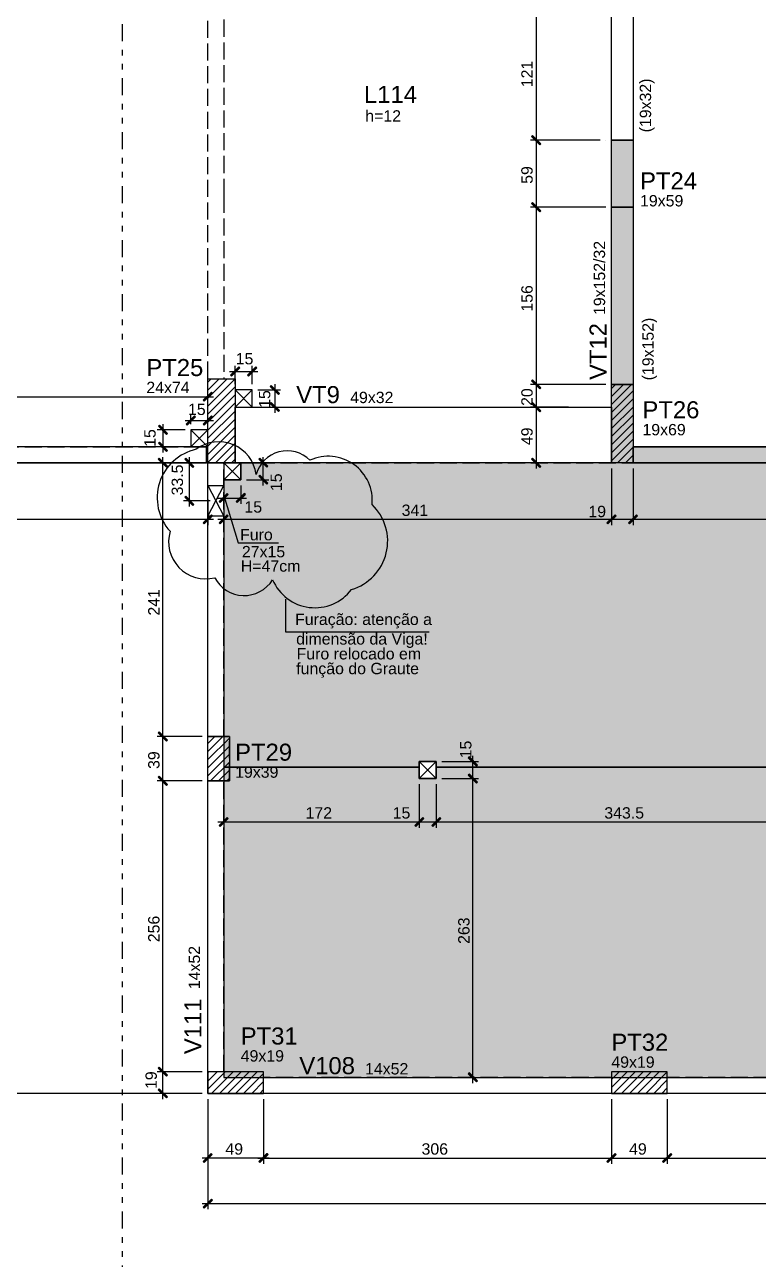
# Model space of a CAD drawing. Extents: x 0 to 119, y 0 to 84.
# Drawn here: x 28.5 to 41.4, y 11.18 to 32.92 of the extents above; entities that cross this region are included whole.
import ezdxf

# ---------------------------------------------------------------- set-up
doc = ezdxf.new("R2010")
doc.units = 0
doc.linetypes.add('ESTILO_TQS_0004', pattern=[1.09, 0.3, -0.15, 0.02, -0.15, 0.02, -0.15, 0.3])
doc.linetypes.add('ESTILO_TQS_0005', pattern=[0.4, 0.3, -0.1])
for name, color, linetype in [('1', 1, 'CONTINUOUS'), ('2', 2, 'CONTINUOUS'), ('20', 241, 'CONTINUOUS'), ('3', 3, 'CONTINUOUS'), ('37', 8, 'CONTINUOUS'), ('4', 4, 'CONTINUOUS'), ('47', 71, 'CONTINUOUS'), ('5', 5, 'CONTINUOUS'), ('50', 171, 'CONTINUOUS')]:
    doc.layers.add(name, color=color, linetype=linetype)
doc.styles.add('TQS_ARIAL', font='arial.ttf')

msp = doc.modelspace()

# ---------------------------------------------------------------- linework, layer by layer
at = {"layer": '1', "linetype": 'CONTINUOUS'}
for p, q in [((37.49268, 33.406398), (37.49268, 30.786398)), ((38.6182, 30.886398), (37.39268, 30.886398)), ((38.6182, 30.886398), (37.39268, 30.886398)), ((37.49268, 30.986398), (37.49268, 29.606398)), ((37.49268, 29.806398), (37.49268, 26.486398)), ((38.170058, 29.706398), (37.39268, 29.706398)), ((38.7182, 29.706398), (37.39268, 29.706398)), ((32.099124, 26.811125), (32.599124, 26.811125)), ((32.199124, 26.587322), (32.199124, 26.911125)), ((32.499124, 26.587322), (32.499124, 26.911125)), ((32.897708, 26.587322), (32.897708, 26.087322)), ((38.170058, 26.586398), (37.39268, 26.586398)), ((38.7182, 26.586398), (37.39268, 26.586398)), ((37.49268, 26.686398), (37.49268, 26.086398)), ((24.7982, 26.369516), (31.8182, 26.369516)), ((31.7182, 26.256344), (31.7182, 26.469516)), ((32.199124, 26.487322), (32.499124, 26.187322)), ((32.199124, 26.187322), (32.499124, 26.487322)), ((32.599124, 26.487322), (32.997708, 26.487322)), ((32.599124, 26.187322), (32.997708, 26.187322)), ((38.063288, 26.186398), (37.39268, 26.186398)), ((38.063288, 26.186398), (37.39268, 26.186398)), ((37.49268, 26.286398), (37.49268, 25.106398)), ((30.929766, 25.886295), (30.929766, 25.386398)), ((31.319124, 25.949941), (31.8182, 25.949941)), ((31.419124, 25.886295), (31.419124, 26.049941)), ((31.7182, 25.886295), (31.7182, 26.049941)), ((31.319124, 25.786295), (30.829766, 25.786295)), ((31.419124, 25.786295), (31.719124, 25.486295)), ((31.419124, 25.486295), (31.719124, 25.786295)), ((31.193229, 25.486398), (30.829766, 25.486398)), ((30.929766, 20.286398), (30.929766, 25.306398)), ((31.392566, 25.306398), (31.392566, 24.436375)), ((32.695258, 24.806398), (32.695258, 25.306398)), ((31.196315, 25.206398), (30.829766, 25.206398)), ((31.6182, 25.206398), (31.292566, 25.206398)), ((31.9982, 24.906398), (32.2982, 25.206398)), ((31.9982, 25.206398), (32.2982, 24.906398)), ((32.3982, 25.206398), (32.795258, 25.206398)), ((38.091272, 25.206398), (37.39268, 25.206398)), ((38.8182, 25.106398), (38.8182, 24.110475)), ((39.1982, 25.106398), (39.1982, 24.110475)), ((39.1982, 25.106398), (39.1982, 24.110475)), ((31.7182, 24.806375), (31.9982, 24.266375)), ((31.7182, 24.266375), (31.9982, 24.806375)), ((32.2982, 24.806398), (32.2982, 24.484768)), ((32.3982, 24.906398), (32.795258, 24.906398)), ((31.7182, 24.559609), (31.7182, 24.110475)), ((31.8982, 24.584768), (32.3982, 24.584768)), ((31.9982, 24.656375), (31.9982, 24.484768)), ((38.8182, 24.702356), (38.8182, 24.110475)), ((31.7582, 24.536375), (31.292566, 24.536375)), ((31.9982, 24.531623), (31.9982, 24.110475)), ((17.3182, 24.210475), (31.8182, 24.210475)), ((31.8982, 24.210475), (38.9182, 24.210475)), ((38.7182, 24.210475), (39.2982, 24.210475)), ((39.0982, 24.210475), (46.0182, 24.210475)), ((30.929766, 19.506398), (30.929766, 20.486398)), ((31.6182, 20.386398), (30.829766, 20.386398)), ((31.6182, 20.386398), (30.829766, 20.386398)), ((36.382286, 19.546398), (36.382286, 20.046398)), ((35.437533, 19.646398), (35.737533, 19.946398)), ((35.437533, 19.946398), (35.737533, 19.646398)), ((35.837533, 19.946398), (36.482286, 19.946398)), ((31.6182, 19.606398), (30.829766, 19.606398)), ((31.5182, 19.606398), (30.829766, 19.606398)), ((30.929766, 14.386398), (30.929766, 19.706398)), ((35.837533, 19.646398), (36.482286, 19.646398)), ((35.837533, 19.646398), (36.482286, 19.646398)), ((36.382286, 14.286398), (36.382286, 19.746398)), ((35.437533, 19.546398), (35.437533, 18.782866)), ((35.437533, 19.546398), (35.437533, 18.782866)), ((35.737533, 19.546398), (35.737533, 18.782866)), ((35.737533, 19.546398), (35.737533, 18.782866)), ((31.8982, 18.882866), (35.537533, 18.882866)), ((31.9982, 18.785093), (31.9982, 18.782866)), ((35.337533, 18.882866), (35.837533, 18.882866)), ((35.637533, 18.882866), (42.7082, 18.882866)), ((30.929766, 14.006398), (30.929766, 14.586398)), ((31.6182, 14.486398), (30.829766, 14.486398)), ((31.6182, 14.486398), (30.829766, 14.486398)), ((35.8582, 14.386398), (36.482286, 14.386398)), ((31.6182, 14.106398), (8.048837, 14.106398)), ((31.6182, 14.106398), (30.829766, 14.106398)), ((31.7182, 14.006398), (31.7182, 12.866997)), ((32.6982, 14.006398), (32.6982, 12.866997)), ((38.8182, 14.006398), (38.8182, 12.866997)), ((38.8182, 14.006398), (38.8182, 12.866997)), ((39.7982, 14.006398), (39.7982, 12.866997)), ((39.7982, 14.006398), (39.7982, 12.866997)), ((32.6982, 13.608983), (32.6982, 12.866997)), ((31.7182, 13.336697), (31.7182, 12.064859)), ((32.7982, 12.966997), (31.6182, 12.966997)), ((32.5982, 12.966997), (38.9182, 12.966997)), ((38.7182, 12.966997), (39.8982, 12.966997)), ((39.6982, 12.966997), (45.7182, 12.966997)), ((31.6182, 12.164859), (53.8982, 12.164859))]:
    msp.add_line(p, q, dxfattribs=at)
at = {"layer": '1', "linetype": 'ESTILO_TQS_0005'}
for points in [[(24.8982, 28.51851), (24.8982, 25.486398), (31.7182, 25.486398), (31.7182, 38.606398), (30.8982, 38.606398), (30.8982, 38.406398), (26.8182, 38.406398), (26.8182, 38.606398), (24.8982, 38.606398), (24.8982, 28.51851)], [(31.9982, 29.906398), (31.9982, 26.686398), (32.1982, 26.686398), (32.1982, 26.186398), (38.8182, 26.186398), (38.8182, 38.506398), (38.4182, 38.506398), (38.4182, 38.606398), (31.9982, 38.606398), (31.9982, 29.906398)], [(39.5982, 38.506398), (39.1982, 38.506398), (39.1982, 25.486398), (45.9182, 25.486398), (45.9182, 38.606398), (41.8982, 38.606398), (41.8982, 38.506398), (41.1182, 38.506398), (41.1182, 38.606398), (39.5982, 38.606398), (39.5982, 38.506398)], [(46.2982, 31.506402), (53.4182, 31.506402), (53.4182, 14.486398), (52.8182, 14.486398), (52.8182, 14.386398), (46.5982, 14.386398), (46.5982, 14.486398), (45.6182, 14.486398), (45.6182, 14.386398), (39.7982, 14.386398), (39.7982, 14.486398), (38.8182, 14.486398), (38.8182, 14.386398), (32.6982, 14.386398), (32.6982, 14.486398), (31.9982, 14.486398), (31.9982, 19.606398), (32.0982, 19.606398), (32.0982, 20.3864), (31.9982, 20.3864), (31.9982, 25.206398), (32.1982, 25.206398), (46.2982, 25.206398), (46.2982, 31.506402)]]:
    msp.add_lwpolyline(points, dxfattribs=at)
at = {"layer": '1', "linetype": 'CONTINUOUS'}
for points in [[(37.413119, 30.948281), (37.556025, 30.805376), (37.573703, 30.823053), (37.430797, 30.965959), (37.413119, 30.948281)], [(37.413119, 30.948281), (37.556025, 30.805376), (37.573703, 30.823053), (37.430797, 30.965959), (37.413119, 30.948281)], [(37.413119, 29.768281), (37.556025, 29.625376), (37.573703, 29.643053), (37.430797, 29.785959), (37.413119, 29.768281)], [(37.413119, 29.768281), (37.556025, 29.625376), (37.573703, 29.643053), (37.430797, 29.785959), (37.413119, 29.768281)], [(32.137241, 26.731564), (32.280146, 26.87447), (32.262469, 26.892147), (32.119563, 26.749242), (32.137241, 26.731564)], [(32.437241, 26.731564), (32.580146, 26.87447), (32.562469, 26.892147), (32.419563, 26.749242), (32.437241, 26.731564)], [(32.818148, 26.549205), (32.961053, 26.406299), (32.978731, 26.423977), (32.835825, 26.566883), (32.818148, 26.549205)], [(37.413119, 26.648281), (37.556025, 26.505376), (37.573703, 26.523053), (37.430797, 26.665959), (37.413119, 26.648281)], [(37.413119, 26.648281), (37.556025, 26.505376), (37.573703, 26.523053), (37.430797, 26.665959), (37.413119, 26.648281)], [(31.656317, 26.289955), (31.799223, 26.432861), (31.781545, 26.450539), (31.638639, 26.307633), (31.656317, 26.289955)], [(32.818148, 26.249205), (32.961053, 26.106299), (32.978731, 26.123977), (32.835825, 26.266883), (32.818148, 26.249205)], [(37.413119, 26.248281), (37.556025, 26.105376), (37.573703, 26.123053), (37.430797, 26.265959), (37.413119, 26.248281)], [(37.413119, 26.248281), (37.556025, 26.105376), (37.573703, 26.123053), (37.430797, 26.265959), (37.413119, 26.248281)], [(30.850206, 25.848178), (30.993111, 25.705273), (31.010789, 25.72295), (30.867884, 25.865856), (30.850206, 25.848178)], [(31.357241, 25.87038), (31.500146, 26.013286), (31.482469, 26.030963), (31.339563, 25.888058), (31.357241, 25.87038)], [(31.656317, 25.87038), (31.799223, 26.013286), (31.781545, 26.030963), (31.638639, 25.888058), (31.656317, 25.87038)], [(30.850206, 25.548281), (30.993111, 25.405376), (31.010789, 25.423053), (30.867884, 25.565959), (30.850206, 25.548281)], [(31.009327, 25.144516), (30.866421, 25.287421), (30.848744, 25.269743), (30.991649, 25.126838), (31.009327, 25.144516)], [(31.313005, 25.268281), (31.455911, 25.125376), (31.473588, 25.143053), (31.330683, 25.285959), (31.313005, 25.268281)], [(32.774818, 25.144516), (32.631913, 25.287421), (32.614235, 25.269743), (32.757141, 25.126838), (32.774818, 25.144516)], [(37.413119, 25.268281), (37.556025, 25.125376), (37.573703, 25.143053), (37.430797, 25.285959), (37.413119, 25.268281)], [(32.774818, 24.844516), (32.631913, 24.987421), (32.614235, 24.969743), (32.757141, 24.826838), (32.774818, 24.844516)], [(31.313005, 24.598258), (31.455911, 24.455352), (31.473588, 24.47303), (31.330683, 24.615936), (31.313005, 24.598258)], [(31.936317, 24.505207), (32.079223, 24.648113), (32.061545, 24.665791), (31.918639, 24.522885), (31.936317, 24.505207)], [(31.9982, 24.631623), (32.253253, 23.797989), (32.963779, 23.797989)], [(32.236317, 24.505207), (32.379223, 24.648113), (32.361545, 24.665791), (32.218639, 24.522885), (32.236317, 24.505207)], [(31.656317, 24.130915), (31.799223, 24.27382), (31.781545, 24.291498), (31.638639, 24.148592), (31.656317, 24.130915)], [(31.936317, 24.130915), (32.079223, 24.27382), (32.061545, 24.291498), (31.918639, 24.148592), (31.936317, 24.130915)], [(38.756317, 24.130915), (38.899223, 24.27382), (38.881545, 24.291498), (38.738639, 24.148592), (38.756317, 24.130915)], [(38.756317, 24.130915), (38.899223, 24.27382), (38.881545, 24.291498), (38.738639, 24.148592), (38.756317, 24.130915)], [(39.136317, 24.130915), (39.279223, 24.27382), (39.261545, 24.291498), (39.118639, 24.148592), (39.136317, 24.130915)], [(39.136317, 24.130915), (39.279223, 24.27382), (39.261545, 24.291498), (39.118639, 24.148592), (39.136317, 24.130915)], [(33.083639, 22.804474), (33.083639, 22.232114), (35.614286, 22.232114)], [(31.009327, 20.324516), (30.866421, 20.467421), (30.848744, 20.449743), (30.991649, 20.306838), (31.009327, 20.324516)], [(31.009327, 20.324516), (30.866421, 20.467421), (30.848744, 20.449743), (30.991649, 20.306838), (31.009327, 20.324516)], [(36.461846, 19.884516), (36.318941, 20.027421), (36.301263, 20.009743), (36.444169, 19.866838), (36.461846, 19.884516)], [(31.009327, 19.544516), (30.866421, 19.687421), (30.848744, 19.669743), (30.991649, 19.526838), (31.009327, 19.544516)], [(31.009327, 19.544516), (30.866421, 19.687421), (30.848744, 19.669743), (30.991649, 19.526838), (31.009327, 19.544516)], [(36.461846, 19.584516), (36.318941, 19.727421), (36.301263, 19.709743), (36.444169, 19.566838), (36.461846, 19.584516)], [(36.461846, 19.584516), (36.318941, 19.727421), (36.301263, 19.709743), (36.444169, 19.566838), (36.461846, 19.584516)], [(31.936317, 18.803306), (32.079223, 18.946211), (32.061545, 18.963889), (31.918639, 18.820983), (31.936317, 18.803306)], [(35.37565, 18.803306), (35.518556, 18.946211), (35.500878, 18.963889), (35.357973, 18.820983), (35.37565, 18.803306)], [(35.37565, 18.803306), (35.518556, 18.946211), (35.500878, 18.963889), (35.357973, 18.820983), (35.37565, 18.803306)], [(35.67565, 18.803306), (35.818556, 18.946211), (35.800878, 18.963889), (35.657973, 18.820983), (35.67565, 18.803306)], [(35.67565, 18.803306), (35.818556, 18.946211), (35.800878, 18.963889), (35.657973, 18.820983), (35.67565, 18.803306)], [(31.009327, 14.424516), (30.866421, 14.567421), (30.848744, 14.549743), (30.991649, 14.406838), (31.009327, 14.424516)], [(31.009327, 14.424516), (30.866421, 14.567421), (30.848744, 14.549743), (30.991649, 14.406838), (31.009327, 14.424516)], [(36.461846, 14.324516), (36.318941, 14.467421), (36.301263, 14.449743), (36.444169, 14.306838), (36.461846, 14.324516)], [(31.009327, 14.044516), (30.866421, 14.187421), (30.848744, 14.169743), (30.991649, 14.026838), (31.009327, 14.044516)], [(31.780083, 13.046557), (31.637177, 12.903652), (31.654855, 12.885974), (31.797761, 13.028879), (31.780083, 13.046557)], [(32.760083, 13.046557), (32.617177, 12.903652), (32.634855, 12.885974), (32.777761, 13.028879), (32.760083, 13.046557)], [(32.636317, 12.887436), (32.779223, 13.030342), (32.761545, 13.048019), (32.618639, 12.905114), (32.636317, 12.887436)], [(38.756317, 12.887436), (38.899223, 13.030342), (38.881545, 13.048019), (38.738639, 12.905114), (38.756317, 12.887436)], [(38.756317, 12.887436), (38.899223, 13.030342), (38.881545, 13.048019), (38.738639, 12.905114), (38.756317, 12.887436)], [(39.736317, 12.887436), (39.879223, 13.030342), (39.861545, 13.048019), (39.718639, 12.905114), (39.736317, 12.887436)], [(39.736317, 12.887436), (39.879223, 13.030342), (39.861545, 13.048019), (39.718639, 12.905114), (39.736317, 12.887436)], [(31.656317, 12.085299), (31.799223, 12.228204), (31.781545, 12.245882), (31.638639, 12.102976), (31.656317, 12.085299)]]:
    msp.add_lwpolyline(points, dxfattribs=at)
for points in [[(37.413119, 30.948281), (37.573703, 30.823053), (37.430797, 30.965959)], [(37.413119, 30.948281), (37.430797, 30.965959), (37.413119, 30.948281)], [(37.413119, 30.948281), (37.573703, 30.823053), (37.430797, 30.965959)], [(37.413119, 30.948281), (37.430797, 30.965959), (37.413119, 30.948281)], [(37.413119, 30.948281), (37.556025, 30.805376), (37.573703, 30.823053)], [(37.413119, 30.948281), (37.556025, 30.805376), (37.573703, 30.823053)], [(37.413119, 29.768281), (37.573703, 29.643053), (37.430797, 29.785959)], [(37.413119, 29.768281), (37.430797, 29.785959), (37.413119, 29.768281)], [(37.413119, 29.768281), (37.573703, 29.643053), (37.430797, 29.785959)], [(37.413119, 29.768281), (37.430797, 29.785959), (37.413119, 29.768281)], [(37.413119, 29.768281), (37.556025, 29.625376), (37.573703, 29.643053)], [(37.413119, 29.768281), (37.556025, 29.625376), (37.573703, 29.643053)], [(32.137241, 26.731564), (32.262469, 26.892147), (32.119563, 26.749242)], [(32.137241, 26.731564), (32.119563, 26.749242), (32.137241, 26.731564)], [(32.137241, 26.731564), (32.280146, 26.87447), (32.262469, 26.892147)], [(32.437241, 26.731564), (32.562469, 26.892147), (32.419563, 26.749242)], [(32.437241, 26.731564), (32.419563, 26.749242), (32.437241, 26.731564)], [(32.437241, 26.731564), (32.580146, 26.87447), (32.562469, 26.892147)], [(32.818148, 26.549205), (32.978731, 26.423977), (32.835825, 26.566883)], [(32.818148, 26.549205), (32.835825, 26.566883), (32.818148, 26.549205)], [(32.818148, 26.549205), (32.961053, 26.406299), (32.978731, 26.423977)], [(37.413119, 26.648281), (37.573703, 26.523053), (37.430797, 26.665959)], [(37.413119, 26.648281), (37.430797, 26.665959), (37.413119, 26.648281)], [(37.413119, 26.648281), (37.573703, 26.523053), (37.430797, 26.665959)], [(37.413119, 26.648281), (37.430797, 26.665959), (37.413119, 26.648281)], [(37.413119, 26.648281), (37.556025, 26.505376), (37.573703, 26.523053)], [(37.413119, 26.648281), (37.556025, 26.505376), (37.573703, 26.523053)], [(31.656317, 26.289955), (31.781545, 26.450539), (31.638639, 26.307633)], [(31.656317, 26.289955), (31.638639, 26.307633), (31.656317, 26.289955)], [(31.656317, 26.289955), (31.799223, 26.432861), (31.781545, 26.450539)], [(32.818148, 26.249205), (32.978731, 26.123977), (32.835825, 26.266883)], [(32.818148, 26.249205), (32.835825, 26.266883), (32.818148, 26.249205)], [(32.818148, 26.249205), (32.961053, 26.106299), (32.978731, 26.123977)], [(37.413119, 26.248281), (37.573703, 26.123053), (37.430797, 26.265959)], [(37.413119, 26.248281), (37.430797, 26.265959), (37.413119, 26.248281)], [(37.413119, 26.248281), (37.573703, 26.123053), (37.430797, 26.265959)], [(37.413119, 26.248281), (37.430797, 26.265959), (37.413119, 26.248281)], [(37.413119, 26.248281), (37.556025, 26.105376), (37.573703, 26.123053)], [(37.413119, 26.248281), (37.556025, 26.105376), (37.573703, 26.123053)], [(30.850206, 25.848178), (31.010789, 25.72295), (30.867884, 25.865856)], [(30.850206, 25.848178), (30.867884, 25.865856), (30.850206, 25.848178)], [(31.357241, 25.87038), (31.482469, 26.030963), (31.339563, 25.888058)], [(31.357241, 25.87038), (31.339563, 25.888058), (31.357241, 25.87038)], [(31.357241, 25.87038), (31.500146, 26.013286), (31.482469, 26.030963)], [(31.656317, 25.87038), (31.781545, 26.030963), (31.638639, 25.888058)], [(31.656317, 25.87038), (31.638639, 25.888058), (31.656317, 25.87038)], [(31.656317, 25.87038), (31.799223, 26.013286), (31.781545, 26.030963)], [(30.850206, 25.848178), (30.993111, 25.705273), (31.010789, 25.72295)], [(30.850206, 25.548281), (31.010789, 25.423053), (30.867884, 25.565959)], [(30.850206, 25.548281), (30.867884, 25.565959), (30.850206, 25.548281)], [(30.850206, 25.548281), (30.993111, 25.405376), (31.010789, 25.423053)], [(31.009327, 25.144516), (30.866421, 25.287421), (30.848744, 25.269743)], [(31.009327, 25.144516), (30.848744, 25.269743), (30.991649, 25.126838)], [(31.313005, 25.268281), (31.473588, 25.143053), (31.330683, 25.285959)], [(31.313005, 25.268281), (31.330683, 25.285959), (31.313005, 25.268281)], [(31.313005, 25.268281), (31.455911, 25.125376), (31.473588, 25.143053)], [(32.774818, 25.144516), (32.631913, 25.287421), (32.614235, 25.269743)], [(32.774818, 25.144516), (32.614235, 25.269743), (32.757141, 25.126838)], [(37.413119, 25.268281), (37.573703, 25.143053), (37.430797, 25.285959)], [(37.413119, 25.268281), (37.430797, 25.285959), (37.413119, 25.268281)], [(37.413119, 25.268281), (37.556025, 25.125376), (37.573703, 25.143053)], [(31.009327, 25.144516), (30.991649, 25.126838), (31.009327, 25.144516)], [(32.774818, 25.144516), (32.757141, 25.126838), (32.774818, 25.144516)], [(32.774818, 24.844516), (32.631913, 24.987421), (32.614235, 24.969743)], [(32.774818, 24.844516), (32.614235, 24.969743), (32.757141, 24.826838)], [(32.774818, 24.844516), (32.757141, 24.826838), (32.774818, 24.844516)], [(31.313005, 24.598258), (31.473588, 24.47303), (31.330683, 24.615936)], [(31.313005, 24.598258), (31.330683, 24.615936), (31.313005, 24.598258)], [(31.313005, 24.598258), (31.455911, 24.455352), (31.473588, 24.47303)], [(31.936317, 24.505207), (32.061545, 24.665791), (31.918639, 24.522885)], [(31.936317, 24.505207), (32.079223, 24.648113), (32.061545, 24.665791)], [(32.236317, 24.505207), (32.361545, 24.665791), (32.218639, 24.522885)], [(32.236317, 24.505207), (32.379223, 24.648113), (32.361545, 24.665791)], [(31.936317, 24.505207), (31.918639, 24.522885), (31.936317, 24.505207)], [(32.236317, 24.505207), (32.218639, 24.522885), (32.236317, 24.505207)], [(31.656317, 24.130915), (31.781545, 24.291498), (31.638639, 24.148592)], [(31.656317, 24.130915), (31.638639, 24.148592), (31.656317, 24.130915)], [(31.656317, 24.130915), (31.799223, 24.27382), (31.781545, 24.291498)], [(31.936317, 24.130915), (32.061545, 24.291498), (31.918639, 24.148592)], [(31.936317, 24.130915), (31.918639, 24.148592), (31.936317, 24.130915)], [(31.936317, 24.130915), (32.079223, 24.27382), (32.061545, 24.291498)], [(38.756317, 24.130915), (38.881545, 24.291498), (38.738639, 24.148592)], [(38.756317, 24.130915), (38.881545, 24.291498), (38.738639, 24.148592)], [(38.756317, 24.130915), (38.738639, 24.148592), (38.756317, 24.130915)], [(38.756317, 24.130915), (38.738639, 24.148592), (38.756317, 24.130915)], [(38.756317, 24.130915), (38.899223, 24.27382), (38.881545, 24.291498)], [(38.756317, 24.130915), (38.899223, 24.27382), (38.881545, 24.291498)], [(39.136317, 24.130915), (39.261545, 24.291498), (39.118639, 24.148592)], [(39.136317, 24.130915), (39.261545, 24.291498), (39.118639, 24.148592)], [(39.136317, 24.130915), (39.118639, 24.148592), (39.136317, 24.130915)], [(39.136317, 24.130915), (39.118639, 24.148592), (39.136317, 24.130915)], [(39.136317, 24.130915), (39.279223, 24.27382), (39.261545, 24.291498)], [(39.136317, 24.130915), (39.279223, 24.27382), (39.261545, 24.291498)], [(31.009327, 20.324516), (30.866421, 20.467421), (30.848744, 20.449743)], [(31.009327, 20.324516), (30.866421, 20.467421), (30.848744, 20.449743)], [(31.009327, 20.324516), (30.848744, 20.449743), (30.991649, 20.306838)], [(31.009327, 20.324516), (30.848744, 20.449743), (30.991649, 20.306838)], [(31.009327, 20.324516), (30.991649, 20.306838), (31.009327, 20.324516)], [(31.009327, 20.324516), (30.991649, 20.306838), (31.009327, 20.324516)], [(36.461846, 19.884516), (36.318941, 20.027421), (36.301263, 20.009743)], [(36.461846, 19.884516), (36.301263, 20.009743), (36.444169, 19.866838)], [(36.461846, 19.884516), (36.444169, 19.866838), (36.461846, 19.884516)], [(31.009327, 19.544516), (30.866421, 19.687421), (30.848744, 19.669743)], [(31.009327, 19.544516), (30.866421, 19.687421), (30.848744, 19.669743)], [(31.009327, 19.544516), (30.848744, 19.669743), (30.991649, 19.526838)], [(31.009327, 19.544516), (30.848744, 19.669743), (30.991649, 19.526838)], [(36.461846, 19.584516), (36.318941, 19.727421), (36.301263, 19.709743)], [(36.461846, 19.584516), (36.318941, 19.727421), (36.301263, 19.709743)], [(36.461846, 19.584516), (36.301263, 19.709743), (36.444169, 19.566838)], [(36.461846, 19.584516), (36.301263, 19.709743), (36.444169, 19.566838)], [(36.461846, 19.584516), (36.444169, 19.566838), (36.461846, 19.584516)], [(36.461846, 19.584516), (36.444169, 19.566838), (36.461846, 19.584516)], [(31.009327, 19.544516), (30.991649, 19.526838), (31.009327, 19.544516)], [(31.009327, 19.544516), (30.991649, 19.526838), (31.009327, 19.544516)], [(31.936317, 18.803306), (32.061545, 18.963889), (31.918639, 18.820983)], [(31.936317, 18.803306), (32.079223, 18.946211), (32.061545, 18.963889)], [(35.37565, 18.803306), (35.500878, 18.963889), (35.357973, 18.820983)], [(35.37565, 18.803306), (35.500878, 18.963889), (35.357973, 18.820983)], [(35.37565, 18.803306), (35.518556, 18.946211), (35.500878, 18.963889)], [(35.37565, 18.803306), (35.518556, 18.946211), (35.500878, 18.963889)], [(35.67565, 18.803306), (35.800878, 18.963889), (35.657973, 18.820983)], [(35.67565, 18.803306), (35.800878, 18.963889), (35.657973, 18.820983)], [(35.67565, 18.803306), (35.818556, 18.946211), (35.800878, 18.963889)], [(35.67565, 18.803306), (35.818556, 18.946211), (35.800878, 18.963889)], [(31.936317, 18.803306), (31.918639, 18.820983), (31.936317, 18.803306)], [(35.37565, 18.803306), (35.357973, 18.820983), (35.37565, 18.803306)], [(35.37565, 18.803306), (35.357973, 18.820983), (35.37565, 18.803306)], [(35.67565, 18.803306), (35.657973, 18.820983), (35.67565, 18.803306)], [(35.67565, 18.803306), (35.657973, 18.820983), (35.67565, 18.803306)], [(31.009327, 14.424516), (30.866421, 14.567421), (30.848744, 14.549743)], [(31.009327, 14.424516), (30.866421, 14.567421), (30.848744, 14.549743)], [(31.009327, 14.424516), (30.848744, 14.549743), (30.991649, 14.406838)], [(31.009327, 14.424516), (30.848744, 14.549743), (30.991649, 14.406838)], [(31.009327, 14.424516), (30.991649, 14.406838), (31.009327, 14.424516)], [(31.009327, 14.424516), (30.991649, 14.406838), (31.009327, 14.424516)], [(36.461846, 14.324516), (36.318941, 14.467421), (36.301263, 14.449743)], [(36.461846, 14.324516), (36.301263, 14.449743), (36.444169, 14.306838)], [(31.009327, 14.044516), (30.866421, 14.187421), (30.848744, 14.169743)], [(31.009327, 14.044516), (30.848744, 14.169743), (30.991649, 14.026838)], [(36.461846, 14.324516), (36.444169, 14.306838), (36.461846, 14.324516)], [(31.009327, 14.044516), (30.991649, 14.026838), (31.009327, 14.044516)], [(31.780083, 13.046557), (31.637177, 12.903652), (31.654855, 12.885974)], [(31.780083, 13.046557), (31.654855, 12.885974), (31.797761, 13.028879)], [(31.780083, 13.046557), (31.797761, 13.028879), (31.780083, 13.046557)], [(32.760083, 13.046557), (32.617177, 12.903652), (32.634855, 12.885974)], [(32.636317, 12.887436), (32.761545, 13.048019), (32.618639, 12.905114)], [(32.760083, 13.046557), (32.634855, 12.885974), (32.777761, 13.028879)], [(32.636317, 12.887436), (32.779223, 13.030342), (32.761545, 13.048019)], [(32.760083, 13.046557), (32.777761, 13.028879), (32.760083, 13.046557)], [(38.756317, 12.887436), (38.881545, 13.048019), (38.738639, 12.905114)], [(38.756317, 12.887436), (38.881545, 13.048019), (38.738639, 12.905114)], [(38.756317, 12.887436), (38.899223, 13.030342), (38.881545, 13.048019)], [(38.756317, 12.887436), (38.899223, 13.030342), (38.881545, 13.048019)], [(39.736317, 12.887436), (39.861545, 13.048019), (39.718639, 12.905114)], [(39.736317, 12.887436), (39.861545, 13.048019), (39.718639, 12.905114)], [(39.736317, 12.887436), (39.879223, 13.030342), (39.861545, 13.048019)], [(39.736317, 12.887436), (39.879223, 13.030342), (39.861545, 13.048019)], [(32.636317, 12.887436), (32.618639, 12.905114), (32.636317, 12.887436)], [(38.756317, 12.887436), (38.738639, 12.905114), (38.756317, 12.887436)], [(38.756317, 12.887436), (38.738639, 12.905114), (38.756317, 12.887436)], [(39.736317, 12.887436), (39.718639, 12.905114), (39.736317, 12.887436)], [(39.736317, 12.887436), (39.718639, 12.905114), (39.736317, 12.887436)], [(31.656317, 12.085299), (31.781545, 12.245882), (31.638639, 12.102976)], [(31.656317, 12.085299), (31.799223, 12.228204), (31.781545, 12.245882)], [(31.656317, 12.085299), (31.638639, 12.102976), (31.656317, 12.085299)]]:
    msp.add_solid(points, dxfattribs=at)
at = {"layer": '2', "linetype": 'ESTILO_TQS_0004'}
msp.add_line((30.2182, 8.876), (30.2182, 79.172734), dxfattribs=at)
at = {"layer": '2', "linetype": 'CONTINUOUS'}
for p, q in [((38.7182, 30.886398), (38.7182, 30.886398)), ((38.7182, 30.886398), (38.7182, 30.886398)), ((38.270058, 29.706398), (38.270058, 29.706398)), ((38.8182, 29.706398), (38.8182, 29.706398)), ((31.7182, 26.344188), (32.06041, 26.686398)), ((31.7182, 26.48561), (31.918989, 26.686398)), ((31.7182, 26.627031), (31.777567, 26.686398)), ((31.7182, 26.202767), (32.1982, 26.682767)), ((31.7182, 26.061346), (32.1982, 26.541346)), ((38.270058, 26.586398), (38.270058, 26.586398)), ((38.8182, 26.231699), (39.172899, 26.586398)), ((38.8182, 26.373121), (39.031478, 26.586398)), ((38.8182, 26.514542), (38.890056, 26.586398)), ((38.8182, 26.586398), (38.8182, 26.586398)), ((31.7182, 25.919924), (32.1982, 26.399924)), ((32.199124, 26.487322), (32.199124, 26.487322)), ((32.499124, 26.487322), (32.499124, 26.487322)), ((32.499124, 26.487322), (32.499124, 26.487322)), ((38.8182, 26.090278), (39.1982, 26.470278)), ((38.8182, 25.948857), (39.1982, 26.328857)), ((31.7182, 25.778503), (32.1982, 26.258503)), ((31.7182, 26.156344), (31.7182, 26.156344)), ((31.7182, 25.637082), (32.1982, 26.117082)), ((32.499124, 26.187322), (32.499124, 26.187322)), ((38.163288, 26.186398), (38.163288, 26.186398)), ((38.163288, 26.186398), (38.163288, 26.186398)), ((38.8182, 25.807435), (39.1982, 26.187435)), ((31.7182, 25.49566), (32.1982, 25.97566)), ((38.8182, 25.666014), (39.1982, 26.046014)), ((38.8182, 25.524593), (39.1982, 25.904593)), ((31.419124, 25.786295), (31.419124, 25.786295)), ((31.419124, 25.786295), (31.419124, 25.786295)), ((31.7182, 25.354239), (32.1982, 25.834239)), ((31.7182, 25.786295), (31.7182, 25.786295)), ((31.7182, 25.212818), (32.1982, 25.692818)), ((38.8182, 25.383171), (39.1982, 25.763171)), ((31.293229, 25.486398), (31.293229, 25.486398)), ((31.853202, 25.206398), (32.1982, 25.551396)), ((38.8182, 25.24175), (39.1982, 25.62175)), ((38.92427, 25.206398), (39.1982, 25.480328)), ((31.994624, 25.206398), (32.1982, 25.409975)), ((32.136045, 25.206398), (32.1982, 25.268554)), ((39.065691, 25.206398), (39.1982, 25.338907)), ((31.296315, 25.206398), (31.296315, 25.206398)), ((31.7182, 25.206398), (31.7182, 25.206398)), ((32.2982, 25.206398), (32.2982, 25.206398)), ((38.191272, 25.206398), (38.191272, 25.206398)), ((38.8182, 25.206398), (38.8182, 25.206398)), ((39.1982, 25.206398), (39.1982, 25.206398)), ((39.1982, 25.206398), (39.1982, 25.206398)), ((32.2982, 24.906398), (32.2982, 24.906398)), ((32.2982, 24.906398), (32.2982, 24.906398)), ((38.8182, 24.802356), (38.8182, 24.802356)), ((31.7182, 24.659609), (31.7182, 24.659609)), ((31.9982, 24.756375), (31.9982, 24.756375)), ((31.9982, 24.631623), (31.9982, 24.631623)), ((31.8582, 24.536375), (31.8582, 24.536375)), ((31.7182, 20.121866), (31.982731, 20.3864)), ((31.7182, 20.263288), (31.84131, 20.386399)), ((31.7182, 20.386398), (31.7182, 20.386398)), ((31.7182, 20.386398), (31.7182, 20.386398)), ((31.7182, 19.980444), (32.0982, 20.360447)), ((31.7182, 19.839022), (32.0982, 20.219025)), ((31.7182, 19.6976), (32.0982, 20.077604)), ((31.76842, 19.606398), (32.0982, 19.936182)), ((31.90984, 19.606398), (32.0982, 19.79476)), ((35.737533, 19.946398), (35.737533, 19.946398)), ((31.6182, 19.606398), (31.6182, 19.606398)), ((31.7182, 19.606398), (31.7182, 19.606398)), ((32.051261, 19.606398), (32.0982, 19.653338)), ((35.437533, 19.646398), (35.437533, 19.646398)), ((35.437533, 19.646398), (35.437533, 19.646398)), ((35.737533, 19.646398), (35.737533, 19.646398)), ((35.737533, 19.646398), (35.737533, 19.646398)), ((35.737533, 19.646398), (35.737533, 19.646398)), ((35.737533, 19.646398), (35.737533, 19.646398)), ((31.9982, 18.885093), (31.9982, 18.885093)), ((31.7182, 14.181952), (32.022647, 14.486398)), ((31.7182, 14.323373), (31.881225, 14.486398)), ((31.7182, 14.464795), (31.739804, 14.486398)), ((31.7182, 14.486398), (31.7182, 14.486398)), ((31.7182, 14.486398), (31.7182, 14.486398)), ((31.784068, 14.106398), (32.164068, 14.486398)), ((31.925489, 14.106398), (32.305489, 14.486398)), ((32.066911, 14.106398), (32.446911, 14.486398)), ((32.208332, 14.106398), (32.588332, 14.486398)), ((32.349753, 14.106398), (32.6982, 14.454845)), ((35.7582, 14.386398), (35.7582, 14.386398)), ((38.8182, 14.210884), (39.093714, 14.486398)), ((38.8182, 14.352305), (38.952293, 14.486398)), ((38.855136, 14.106398), (39.235136, 14.486398)), ((38.996557, 14.106398), (39.376557, 14.486398)), ((39.137978, 14.106398), (39.517978, 14.486398)), ((39.2794, 14.106398), (39.6594, 14.486398)), ((39.420821, 14.106398), (39.7982, 14.483777)), ((32.491175, 14.106398), (32.6982, 14.313424)), ((32.632596, 14.106398), (32.6982, 14.172002)), ((39.562243, 14.106398), (39.7982, 14.342356)), ((39.703664, 14.106398), (39.7982, 14.200935)), ((31.7182, 14.106398), (31.7182, 14.106398)), ((31.7182, 14.106398), (31.7182, 14.106398)), ((31.7182, 14.106398), (31.7182, 14.106398)), ((32.6982, 14.106398), (32.6982, 14.106398)), ((38.8182, 14.106398), (38.8182, 14.106398)), ((38.8182, 14.106398), (38.8182, 14.106398)), ((39.7982, 14.106398), (39.7982, 14.106398)), ((39.7982, 14.106398), (39.7982, 14.106398)), ((32.6982, 13.708983), (32.6982, 13.708983)), ((31.7182, 13.436697), (31.7182, 13.436697))]:
    msp.add_line(p, q, dxfattribs=at)
at = {"layer": '20', "linetype": 'CONTINUOUS'}
msp.add_lwpolyline([(38.8182, 29.706398), (39.1982, 29.706398), (39.1982, 25.206398), (38.8182, 25.206398), (38.8182, 29.706398)], dxfattribs=at)
for points in [[(38.8182, 29.706398), (39.1982, 29.706398), (39.1982, 25.206398)], [(38.8182, 29.706398), (39.1982, 25.206398), (38.8182, 25.206398)], [(38.8182, 29.706398), (38.8182, 25.206398), (38.8182, 29.706398)]]:
    msp.add_solid(points, dxfattribs=at)
at = {"layer": '3', "linetype": 'CONTINUOUS'}
for points in [[(9.7182, 57.586398), (17.4182, 57.586398), (17.4182, 63.986402), (46.0182, 63.986402), (46.0182, 65.986398), (53.7982, 65.986398), (53.7982, 14.106398), (31.7182, 14.106398), (31.7182, 25.206398), (17.4182, 25.206398), (17.4182, 31.606402), (9.7182, 31.606402), (9.7182, 42.186402), (17.4182, 42.186402), (17.4182, 47.006398), (9.7182, 47.006398), (9.7182, 57.586398)], [(32.199124, 26.187322), (32.499124, 26.187322), (32.499124, 26.487322), (32.199124, 26.487322), (32.199124, 26.187322)], [(31.419124, 25.486295), (31.719124, 25.486295), (31.719124, 25.786295), (31.419124, 25.786295), (31.419124, 25.486295)], [(31.9982, 24.906398), (32.2982, 24.906398), (32.2982, 25.206398), (31.9982, 25.206398), (31.9982, 24.906398)], [(31.7182, 24.806375), (31.9982, 24.806375), (31.9982, 24.266375), (31.7182, 24.266375), (31.7182, 24.806375)], [(35.437533, 19.646398), (35.737533, 19.646398), (35.737533, 19.946398), (35.437533, 19.946398), (35.437533, 19.646398)], [(35.437533, 19.646398), (35.737533, 19.646398), (35.737533, 19.946398), (35.437533, 19.946398), (35.437533, 19.646398)]]:
    msp.add_lwpolyline(points, dxfattribs=at)
for centre, radius, start, end in [((31.702177, 24.58896), 0.873671, 102.241742, 222.241742), ((31.914388, 24.917408), 0.658769, 7.109519, 127.109519), ((33.114598, 24.851283), 0.566103, 44.88052, 164.88052), ((33.836242, 24.54446), 0.775606, 354.408788, 114.408788), ((33.996054, 23.826884), 0.887043, 286.365975, 46.365975), ((31.684516, 23.818455), 0.655253, 163.767113, 283.767113), ((32.360202, 23.457818), 0.58839, 207.951344, 327.951344), ((33.60148, 23.461104), 0.806808, 203.020325, 323.020325)]:
    msp.add_arc(centre, radius, start, end, dxfattribs=at)
at = {"layer": '37', "linetype": 'CONTINUOUS'}
for points in [[(38.8182, 30.886398), (39.1982, 30.886398), (39.1982, 29.706398)], [(38.8182, 30.886398), (39.1982, 29.706398), (38.8182, 29.706398)], [(38.8182, 30.886398), (38.8182, 29.706398), (38.8182, 30.886398)]]:
    msp.add_solid(points, dxfattribs=at)
at = {"layer": '4', "linetype": 'CONTINUOUS'}
for points in [[(38.8182, 33.306398), (39.1982, 33.306398), (39.1982, 30.886398), (38.8182, 30.886398), (38.8182, 33.306398)], [(38.8182, 29.706398), (39.1982, 29.706398), (39.1982, 26.586398), (38.8182, 26.586398), (38.8182, 29.706398)], [(32.1982, 26.186398), (38.8182, 26.186398), (38.8182, 25.206398), (32.1982, 25.206398), (32.1982, 26.186398)], [(17.4182, 25.206398), (31.6982, 25.206398), (31.6982, 25.486398), (17.4182, 25.486398), (17.4182, 25.206398)], [(39.1982, 25.486398), (45.9182, 25.486398), (45.9182, 25.206398), (39.1982, 25.206398), (39.1982, 25.486398)], [(32.0982, 20.3864), (31.7182, 20.3864), (31.7182, 25.206398), (31.9982, 25.206398), (31.9982, 20.3864)], [(31.9982, 14.486398), (31.7182, 14.486398), (31.7182, 19.606398), (31.9982, 19.606398), (31.9982, 14.486398)], [(32.6982, 14.386398), (38.8182, 14.386398), (38.8182, 14.106398), (32.6982, 14.106398), (32.6982, 14.486398)], [(39.7982, 14.386398), (45.6182, 14.386398), (45.6182, 14.106398), (39.7982, 14.106398), (39.7982, 14.386398)]]:
    msp.add_lwpolyline(points, dxfattribs=at)
at = {"layer": '47', "linetype": 'CONTINUOUS'}
for points in [[(32.2982, 25.206398), (32.2982, 24.906398), (31.9982, 24.906398), (31.9982, 20.3864), (31.9982, 19.850348), (35.437533, 19.850348), (35.437533, 19.946398), (35.737533, 19.946398), (35.737533, 19.850348), (42.6082, 19.850348), (42.6082, 19.946398), (42.9082, 19.946398), (42.9082, 19.850348), (49.778866, 19.850348), (49.778866, 19.946398), (50.078866, 19.946398), (50.078866, 19.850348), (53.4182, 19.850348), (53.4182, 25.206398), (32.3482, 25.206398)], [(31.9982, 19.850348), (31.9982, 19.606398), (31.9982, 14.486398), (31.9982, 14.386398), (38.8182, 14.386398), (39.7982, 14.386398), (45.6182, 14.386398), (46.5982, 14.386398), (53.4182, 14.386398), (53.4182, 14.486398), (53.4182, 19.850348), (50.078866, 19.850348), (50.078866, 19.646398), (49.778866, 19.646398), (49.778866, 19.850348), (42.9082, 19.850348), (42.9082, 19.646398), (42.6082, 19.646398), (42.6082, 19.850348), (35.737533, 19.850348), (35.737533, 19.646398), (35.437533, 19.646398), (35.437533, 19.850348), (31.9982, 19.850348)]]:
    msp.add_lwpolyline(points, dxfattribs=at)
for points in [[(53.4182, 25.206398), (32.2982, 25.206398), (32.2982, 24.906398)], [(53.4182, 25.206398), (32.2982, 24.906398), (35.437533, 19.946398)], [(53.4182, 25.206398), (35.437533, 19.946398), (35.737533, 19.946398)], [(53.4182, 25.206398), (35.737533, 19.946398), (42.6082, 19.946398)], [(35.437533, 19.850348), (32.2982, 24.906398), (31.9982, 24.906398)], [(35.437533, 19.850348), (31.9982, 24.906398), (31.9982, 20.3864)], [(35.437533, 19.850348), (35.437533, 19.946398), (32.2982, 24.906398)], [(35.437533, 19.850348), (31.9982, 20.3864), (31.9982, 19.850348)], [(35.437533, 19.646398), (35.437533, 19.850348), (31.9982, 19.606398)], [(31.9982, 19.606398), (35.437533, 19.850348), (31.9982, 19.850348)], [(35.737533, 19.946398), (35.737533, 19.850348), (42.6082, 19.850348)], [(35.737533, 19.946398), (42.6082, 19.850348), (42.6082, 19.946398)], [(35.737533, 19.850348), (35.737533, 19.646398), (38.8182, 14.386398)], [(35.737533, 19.850348), (38.8182, 14.386398), (42.6082, 19.850348)], [(42.6082, 19.850348), (38.8182, 14.386398), (39.7982, 14.386398)], [(42.6082, 19.850348), (39.7982, 14.386398), (42.6082, 19.646398)], [(38.8182, 14.386398), (35.437533, 19.646398), (31.9982, 19.606398)], [(38.8182, 14.386398), (31.9982, 19.606398), (31.9982, 14.486398)], [(35.737533, 19.646398), (35.437533, 19.646398), (38.8182, 14.386398)], [(42.6082, 19.646398), (39.7982, 14.386398), (45.6182, 14.386398)], [(31.9982, 14.386398), (38.8182, 14.386398), (31.9982, 14.486398)]]:
    msp.add_solid(points, dxfattribs=at)
at = {"layer": '5', "linetype": 'CONTINUOUS'}
for points in [[(38.8182, 30.886398), (39.1982, 30.886398), (39.1982, 29.706398), (38.8182, 29.706398), (38.8182, 30.886398)], [(31.7182, 26.686398), (32.1982, 26.686398), (32.1982, 25.206398), (31.7182, 25.206398), (31.7182, 26.686398)], [(38.8182, 26.586398), (39.1982, 26.586398), (39.1982, 25.206398), (38.8182, 25.206398), (38.8182, 26.586398)], [(31.7182, 20.386398), (32.0982, 20.3864), (32.0982, 19.606398), (31.7182, 19.606398), (31.7182, 20.386398)], [(31.7182, 14.106398), (32.6982, 14.106398), (32.6982, 14.486398), (31.7182, 14.486398), (31.7182, 14.106398)], [(38.8182, 14.106398), (39.7982, 14.106398), (39.7982, 14.486398), (38.8182, 14.486398), (38.8182, 14.106398)]]:
    msp.add_lwpolyline(points, dxfattribs=at)
at = {"layer": '50', "linetype": 'CONTINUOUS'}
msp.add_lwpolyline([(39.1982, 25.486398), (39.1982, 25.206398), (45.9182, 25.206398), (45.9182, 25.486398), (39.1982, 25.486398)], dxfattribs=at)
for points in [[(39.1982, 25.486398), (39.1982, 25.206398), (45.9182, 25.206398)], [(39.1982, 25.486398), (45.9182, 25.206398), (45.9182, 25.486398)], [(39.1982, 25.486398), (45.9182, 25.486398), (39.1982, 25.486398)]]:
    msp.add_solid(points, dxfattribs=at)

# ---------------------------------------------------------------- texts
at = {"layer": '2', "linetype": 'CONTINUOUS', "style": 'TQS_ARIAL'}
for s, rotation, p in [('121', 90, (37.43268, 31.816398)), ('(19x32)', -270, (39.51626, 31.022368)), ('59', 90, (37.43268, 30.116398)), ('19x152/32', -270, (38.707099, 27.80707)), ('156', 90, (37.43268, 27.866398)), ('(19x152)', -270, (39.561548, 26.65685)), ('15', 90, (32.817746, 26.172534)), ('20', 90, (37.43268, 26.206398)), ('15', 90, (30.801137, 25.486491)), ('49', 90, (37.43268, 25.516398)), ('33.5', 90, (31.282656, 24.631429)), ('15', 90, (33.021963, 24.707915)), ('241', 90, (30.869766, 22.516398)), ('15', 90, (36.3559, 20.003629)), ('39', 90, (30.869766, 19.816398)), ('256', 90, (30.869766, 16.766398)), ('263', 90, (36.322286, 16.736398)), ('14x52', -270, (31.581844, 15.939813)), ('19', 90, (30.822449, 14.182639))]:
    msp.add_text(s, height=0.2, rotation=rotation, dxfattribs=at).set_placement(p)
for s, p in [('h=12', (34.488051, 31.211876)), ('19x59', (39.321266, 29.718611)), ('15', (32.21016, 26.93884)), ('24x74', (30.638242, 26.43207)), ('49x32', (34.222625, 26.256082)), ('15', (31.370666, 26.046865)), ('19x69', (39.363591, 25.688933)), ('15', (32.363073, 24.32882)), ('341', (35.1282, 24.270475)), ('19', (38.412712, 24.248502)), ('Furo', (32.286958, 23.840812)), ('27x15', (32.318618, 23.541428)), ('H=47cm', (32.299615, 23.288717)), ('Furação: atenção a ', (33.254009, 22.350697)), ('dimensão da Viga!', (33.273072, 22.006201)), ('Furo relocado em ', (33.280555, 21.744303)), ('função do Graute', (33.274371, 21.48457)), ('19x39', (32.199897, 19.661546)), ('172', (33.437867, 18.942866)), ('15', (34.970867, 18.942866)), ('343.5', (38.692867, 18.942866)), ('49x19', (32.297823, 14.665749)), ('14x52', (34.484319, 14.438919)), ('49x19', (38.816799, 14.556738)), ('49', (32.0282, 13.026997)), ('306', (35.4782, 13.026997)), ('49', (39.1282, 13.026997))]:
    msp.add_text(s, height=0.2, dxfattribs=at).set_placement(p)
at = {"layer": '4', "linetype": 'CONTINUOUS', "style": 'TQS_ARIAL'}
for s, p in [('L114', (34.465142, 31.541074)), ('PT24', (39.321266, 30.018611)), ('PT25', (30.638242, 26.73207)), ('VT9', (33.274219, 26.255886)), ('PT26', (39.363591, 25.988933)), ('PT29', (32.199897, 19.961546)), ('PT31', (32.297823, 14.965749)), ('PT32', (38.816799, 14.856738)), ('V108', (33.328709, 14.443366))]:
    msp.add_text(s, height=0.3, dxfattribs=at).set_placement(p)
for s, p in [('VT12', (38.732961, 26.663619)), ('V111', (31.607706, 14.796362))]:
    msp.add_text(s, height=0.3, rotation=-270, dxfattribs=at).set_placement(p)

doc.saveas('drawing.dxf')
